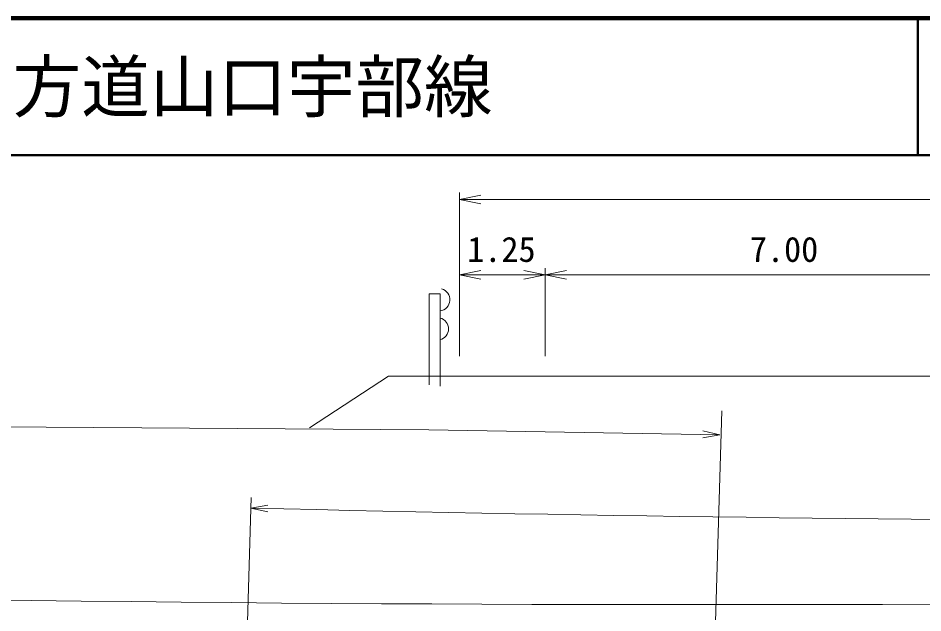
# Model space of a CAD drawing. Units: millimetres, scale not verified. Extents: x 40000 to 680000, y 20000 to 380000.
# Drawn here: x 232131 to 298124, y 336626 to 380000 of the extents above; entities that cross this region are included whole.
import ezdxf
from ezdxf.enums import TextEntityAlignment as Align

# ---------------------------------------------------------------- set-up
doc = ezdxf.new("R2010")
doc.units = ezdxf.units.MM
doc.header["$LTSCALE"] = 1000
for name, color, linetype, lineweight in [('M-BGD', 7, 'Continuous', 13), ('M-STR-HTXT', 7, 'Continuous', 13), ('M-TTL', 2, 'Continuous', 140), ('M-TTL-LINE', 7, 'Continuous', 50)]:
    doc.layers.add(name, color=color, linetype=linetype, lineweight=lineweight)
doc.layers.add('M-TTL-TXT', color=7, linetype='Continuous')
doc.styles.add('ＭＳ ゴシック', font='')
doc.styles.get('ＭＳ ゴシック').set_extended_font_data('MS Gothic')

msp = doc.modelspace()

# ---------------------------------------------------------------- linework, layer by layer
at = {"layer": 'M-BGD'}
for p, q in [((253386, 350129), (259136, 353894)), ((259136, 353894), (363261, 353894))]:
    msp.add_line(p, q, dxfattribs=at)
msp.add_lwpolyline([(262119, 353247), (262119, 359882), (262907, 359882), (262907, 353172)], dxfattribs=at)
for centre, start in [((262800, 359468), 277.44639), ((262700, 357336), 284.5291)]:
    msp.add_arc(centre, 824, start, 74.57178, dxfattribs=at)
at = {"layer": 'M-STR-HTXT'}
for p, q in [((264318, 355358), (264318, 367271)), ((264318, 366771), (265880, 367084)), ((264318, 366771), (358068, 366771)), ((264318, 366771), (265880, 366459)), ((270568, 355358), (270568, 361772)), ((264318, 361272), (265880, 361584)), ((264318, 361272), (265880, 360959)), ((264438, 361272), (270568, 361272)), ((270568, 361272), (269005, 361584)), ((270568, 361272), (269005, 360959)), ((270568, 361272), (272130, 361584)), ((270568, 361272), (272130, 360959)), ((270586, 361272), (305688, 361272)), ((282003, 302733), (283451, 351355)), ((262078, 349981), (191913, 350442)), ((283322, 349623), (262078, 349981)), ((283322, 349623), (282076, 349895)), ((283322, 349623), (282068, 349395)), ((248111, 307914), (249118, 345033)), ((249097, 344270), (250353, 344489)), ((249097, 344270), (250341, 343989))]:
    msp.add_line(p, q, dxfattribs=at)
for centre, radius, start, end in [((325431, 3478112), 3134772, 268.60468, 274.23907), ((282060, 4268344), 3931117, 267.20912, 274.025)]:
    msp.add_arc(centre, radius, start, end, dxfattribs=at)
at = {"layer": 'M-TTL'}
msp.add_line((680000, 380000), (40000, 380000), dxfattribs=at)
at = {"layer": 'M-TTL-LINE'}
for p, q in [((297750, 380000), (297750, 370000)), ((40000, 370000), (680000, 370000))]:
    msp.add_line(p, q, dxfattribs=at)

# ---------------------------------------------------------------- texts
at = {"layer": 'M-STR-HTXT', "style": 'ＭＳ ゴシック'}
for s, p in [('1.25', (267382, 361672)), ('7.00', (287998, 361672))]:
    msp.add_text(s, height=1833, dxfattribs=at).set_placement(p, align=Align.BOTTOM_CENTER)
at = {"layer": 'M-TTL-TXT', "style": 'ＭＳ ゴシック'}
msp.add_text('主要地方道山口宇部線', height=3666, dxfattribs=at).set_placement((216734, 375000), align=Align.MIDDLE_LEFT)

doc.saveas('drawing.dxf')
